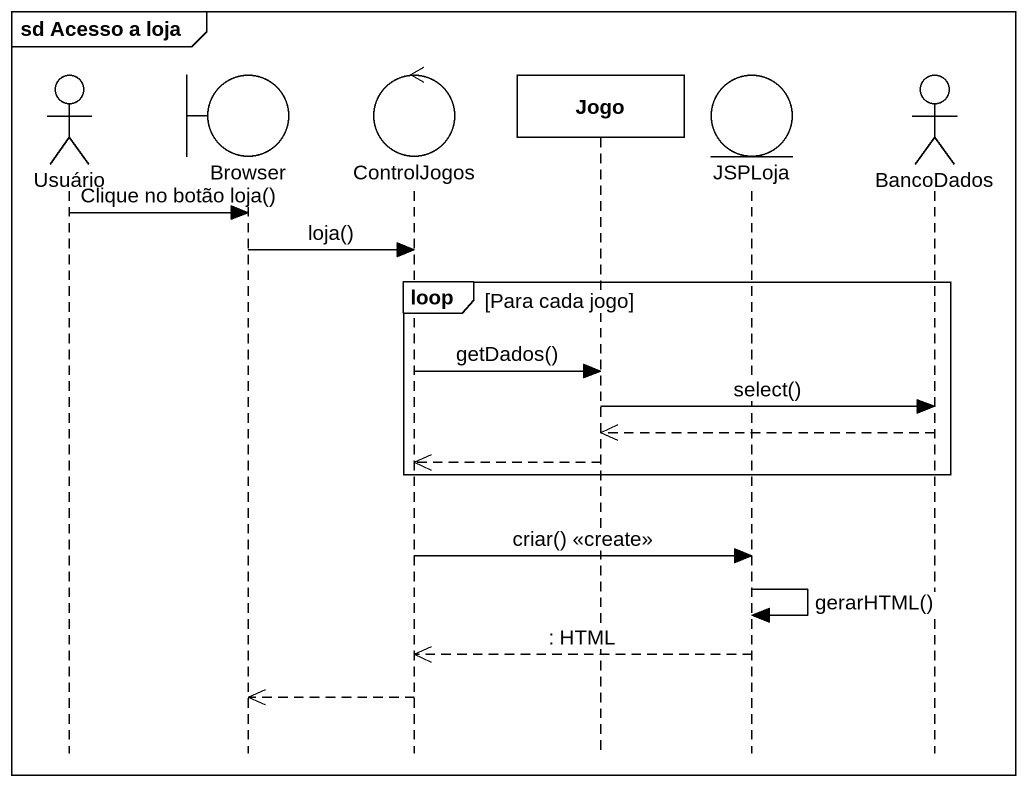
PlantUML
@startuml
mainframe sd Acesso a loja
hide footbox
actor Usuário
boundary Browser
control ControlJogos
participant Jogo
entity JSPLoja
actor BancoDados

Usuário -> Browser : Clique no botão loja()
Browser -> ControlJogos : loja()
loop Para cada jogo
  ControlJogos -> Jogo : getDados()
  Jogo -> BancoDados : select()
  BancoDados -->> Jogo
  Jogo -->> ControlJogos
end
ControlJogos -> JSPLoja : criar() <<create>>
JSPLoja -> JSPLoja : gerarHTML()
JSPLoja -->> ControlJogos : : HTML
ControlJogos -->> Browser
@enduml
